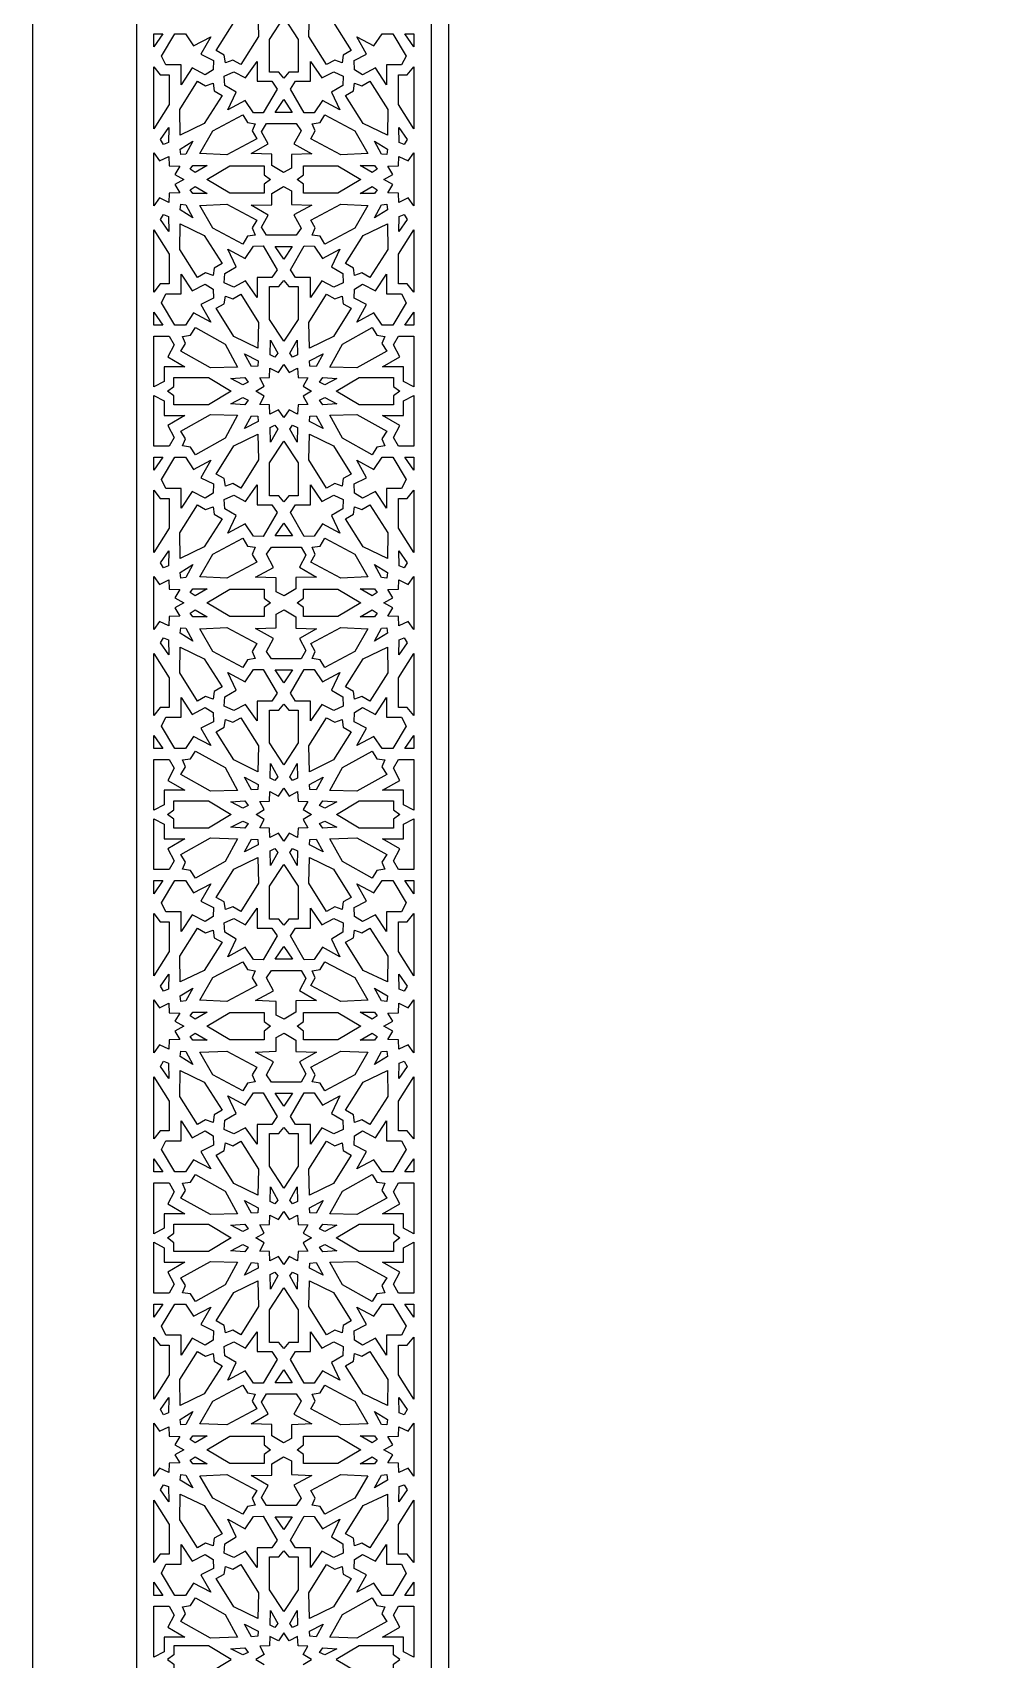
# Model space of a CAD drawing. Extents: x -275 to 275, y -935 to 935.
# Drawn here: x -275 to 0, y 0 to 469.7 of the extents above; entities that cross this region are included whole.
import ezdxf

# ---------------------------------------------------------------- set-up
doc = ezdxf.new("R2010")
doc.units = 0
doc.layers.add('LAYER_1', color=18, linetype='CONTINUOUS')
doc.layers.add('LAYER_2', color=4, linetype='CONTINUOUS')

msp = doc.modelspace()

# ---------------------------------------------------------------- linework, layer by layer
at = {"layer": 'LAYER_1'}
for points in [[(-275, -935), (275, -935), (275, 935), (-275, 935)], [(-209.78, 468.55), (-214.88, 460.42), (-217.19, 461.74), (-219.36, 460.95), (-219.66, 463.14), (-221.98, 464.46), (-216.89, 472.6), (-209.94, 475.99)], [(-188.11, 472.6), (-183.02, 464.46), (-185.34, 463.14), (-185.64, 460.95), (-187.81, 461.74), (-190.12, 460.42), (-195.22, 468.55), (-195.06, 475.99)], [(-198.36, 467.68), (-198.36, 458.2), (-201.06, 458.2), (-202.5, 456.47), (-203.94, 458.2), (-206.64, 458.2), (-206.64, 467.68), (-202.5, 473.98)], [(-239.99, 465.54), (-239.99, 469.3), (-237.4, 469.3)], [(-228.53, 465.81), (-223.54, 468.42), (-226.39, 463.4), (-222.78, 461.58), (-222.91, 458.91), (-225.23, 457.49), (-228.94, 459.44), (-232.15, 454.59), (-232.15, 460.3), (-236.49, 460.3), (-237.82, 462.88), (-233.93, 469.3), (-230.85, 469.3)], [(-167.18, 462.88), (-168.51, 460.3), (-172.85, 460.3), (-172.85, 454.59), (-176.06, 459.44), (-179.77, 457.49), (-182.09, 458.91), (-182.22, 461.58), (-178.61, 463.4), (-181.46, 468.42), (-176.47, 465.81), (-174.15, 469.3), (-171.07, 469.3)], [(-165.01, 465.54), (-167.6, 469.3), (-165.01, 469.3)], [(-210.19, 455.61), (-205.93, 455.61), (-204.42, 453.35), (-208.43, 446.47), (-211.28, 446.52), (-213.66, 450.07), (-218.67, 447.34), (-216.27, 452.44), (-219.54, 454.4), (-219.66, 457.08), (-216.95, 458.35), (-213.52, 456.55), (-210.19, 461.31)], [(-191.48, 456.55), (-188.05, 458.35), (-185.34, 457.08), (-185.46, 454.4), (-188.73, 452.44), (-186.33, 447.34), (-191.34, 450.07), (-193.72, 446.52), (-196.57, 446.47), (-200.58, 453.35), (-199.07, 455.61), (-194.81, 455.61), (-194.81, 461.31)], [(-238.15, 457.42), (-235.6, 457.42), (-235.6, 448.85), (-239.99, 441.84), (-239.99, 459.79)], [(-225.05, 454.26), (-222.88, 455.03), (-222.59, 452.84), (-220.28, 451.5), (-225.44, 443.4), (-232.41, 440.06), (-232.51, 447.49), (-227.36, 455.6)], [(-172.49, 447.49), (-172.59, 440.06), (-179.56, 443.4), (-184.72, 451.5), (-182.41, 452.84), (-182.12, 455.03), (-179.95, 454.26), (-177.64, 455.6)], [(-165.01, 441.84), (-169.4, 448.85), (-169.4, 457.42), (-166.85, 457.42), (-165.01, 459.79)], [(-200.06, 446.59), (-205, 446.59), (-202.5, 450.31)], [(-235.81, 437.92), (-237.2, 437.37), (-238.07, 438.83), (-235.7, 442.29)], [(-212.99, 443.66), (-210.71, 443.31), (-211.59, 441.27), (-210.28, 439.02), (-218.96, 434.4), (-226.74, 434.78), (-222.99, 441.29), (-214.31, 445.91)], [(-197.49, 441.28), (-199.56, 437.5), (-194.36, 434.69), (-200.26, 434.45), (-200.31, 430.5), (-202.59, 429.27), (-205.94, 431.3), (-205.96, 434.57), (-211.94, 434.71), (-207, 437.57), (-208.89, 441.01), (-207.53, 443.37), (-198.93, 443.37)], [(-182.01, 441.29), (-178.26, 434.78), (-186.04, 434.4), (-194.72, 439.02), (-193.41, 441.27), (-194.29, 443.31), (-192.01, 443.66), (-190.69, 445.91)], [(-166.93, 438.83), (-167.8, 437.37), (-169.19, 437.92), (-169.3, 442.29)], [(-230.75, 434.57), (-232.24, 434.42), (-232.42, 436.01), (-228.73, 438.3)], [(-172.58, 436.01), (-172.76, 434.42), (-174.25, 434.57), (-176.27, 438.3)], [(-238.38, 432.61), (-235.69, 433.88), (-235.58, 431.18), (-232.53, 431.08), (-233.96, 428.69), (-231.38, 427.26), (-233.96, 425.83), (-232.53, 423.44), (-235.58, 423.34), (-235.69, 420.63), (-238.38, 421.91), (-240, 419.61), (-240, 427.26), (-240, 427.26), (-240, 427.26), (-240, 434.91)], [(-165, 427.26), (-165, 427.26), (-165, 427.26), (-165, 419.61), (-166.62, 421.91), (-169.31, 420.63), (-169.42, 423.34), (-172.47, 423.44), (-171.04, 425.83), (-173.62, 427.26), (-171.04, 428.69), (-172.47, 431.08), (-169.42, 431.18), (-169.31, 433.88), (-166.62, 432.61), (-165, 434.91)], [(-224.56, 431.29), (-228.03, 429.29), (-229.49, 430.24), (-228.72, 431.3)], [(-208.16, 428.63), (-206.35, 427.26), (-208.16, 425.89), (-208.16, 423.31), (-218.1, 423.31), (-224.71, 427.26), (-224.71, 427.26), (-224.71, 427.26), (-218.1, 431.2), (-208.16, 431.2)], [(-180.29, 427.26), (-180.29, 427.26), (-180.29, 427.26), (-186.9, 423.31), (-196.84, 423.31), (-196.84, 425.89), (-198.65, 427.26), (-196.84, 428.63), (-196.84, 431.2), (-186.9, 431.2)], [(-175.51, 430.24), (-176.97, 429.29), (-180.44, 431.29), (-176.28, 431.3)], [(-224.56, 423.23), (-228.72, 423.22), (-229.49, 424.28), (-228.03, 425.23)], [(-200.31, 424.02), (-200.26, 420.07), (-194.36, 419.83), (-199.56, 417.02), (-197.49, 413.24), (-198.93, 411.15), (-207.53, 411.15), (-208.89, 413.51), (-207, 416.94), (-211.94, 419.81), (-205.96, 419.95), (-205.94, 423.22), (-202.59, 425.25)], [(-175.51, 424.28), (-176.28, 423.22), (-180.44, 423.23), (-176.97, 425.23)], [(-230.75, 419.95), (-228.73, 416.22), (-232.42, 418.5), (-232.24, 420.1)], [(-210.28, 415.5), (-211.59, 413.25), (-210.71, 411.21), (-212.99, 410.86), (-214.31, 408.61), (-222.99, 413.23), (-226.74, 419.74), (-218.96, 420.12)], [(-178.26, 419.74), (-182.01, 413.23), (-190.69, 408.61), (-192.01, 410.86), (-194.29, 411.21), (-193.41, 413.25), (-194.72, 415.5), (-186.04, 420.12)], [(-172.58, 418.5), (-176.27, 416.22), (-174.25, 419.95), (-172.76, 420.1)], [(-235.81, 416.6), (-235.7, 412.23), (-238.07, 415.69), (-237.2, 417.15)], [(-225.44, 411.12), (-220.28, 403.01), (-222.59, 401.68), (-222.88, 399.49), (-225.05, 400.26), (-227.36, 398.92), (-232.51, 407.02), (-232.41, 414.46)], [(-172.49, 407.02), (-177.64, 398.92), (-179.95, 400.26), (-182.12, 399.49), (-182.41, 401.68), (-184.72, 403.01), (-179.56, 411.12), (-172.59, 414.46)], [(-166.93, 415.69), (-169.3, 412.23), (-169.19, 416.6), (-167.8, 417.15)], [(-235.6, 405.66), (-235.6, 397.1), (-238.15, 397.1), (-239.99, 394.73), (-239.99, 412.68)], [(-165.01, 394.73), (-166.85, 397.1), (-169.4, 397.1), (-169.4, 405.66), (-165.01, 412.68)], [(-204.42, 401.17), (-205.93, 398.91), (-210.19, 398.91), (-210.19, 393.21), (-213.52, 397.97), (-216.95, 396.16), (-219.66, 397.44), (-219.54, 400.12), (-216.27, 402.08), (-218.67, 407.18), (-213.66, 404.44), (-211.28, 408), (-208.43, 408.05)], [(-202.5, 404.2), (-205, 407.93), (-200.06, 407.93)], [(-193.72, 408), (-191.34, 404.44), (-186.33, 407.18), (-188.73, 402.08), (-185.46, 400.12), (-185.34, 397.44), (-188.05, 396.16), (-191.48, 397.97), (-194.81, 393.21), (-194.81, 398.91), (-199.07, 398.91), (-200.58, 401.17), (-196.57, 408.05)], [(-228.94, 395.08), (-225.23, 397.03), (-222.91, 395.61), (-222.78, 392.94), (-226.39, 391.11), (-223.54, 386.1), (-228.53, 388.71), (-230.85, 385.22), (-233.93, 385.22), (-237.82, 391.64), (-236.49, 394.22), (-232.15, 394.22), (-232.15, 399.93)], [(-172.85, 394.22), (-168.51, 394.22), (-167.18, 391.64), (-171.07, 385.22), (-174.15, 385.22), (-176.47, 388.71), (-181.46, 386.1), (-178.61, 391.11), (-182.22, 392.94), (-182.09, 395.61), (-179.77, 397.03), (-176.06, 395.08), (-172.85, 399.93)], [(-201.06, 396.32), (-198.36, 396.32), (-198.36, 386.84), (-202.5, 380.54), (-206.64, 386.84), (-206.64, 396.32), (-203.94, 396.32), (-202.5, 398.05)], [(-209.78, 385.96), (-209.94, 378.53), (-216.89, 381.92), (-221.98, 390.06), (-219.66, 391.37), (-219.36, 393.56), (-217.19, 392.78), (-214.88, 394.1)], [(-187.81, 392.78), (-185.64, 393.56), (-185.34, 391.37), (-183.02, 390.06), (-188.11, 381.92), (-195.06, 378.53), (-195.22, 385.96), (-190.12, 394.1)], [(-237.4, 385.22), (-239.99, 385.22), (-239.99, 388.98)], [(-165.01, 385.22), (-167.6, 385.22), (-165.01, 388.98)], [(-234.16, 379.5), (-236, 376.01), (-231.01, 373.15), (-237.06, 373.15), (-237.06, 368.94), (-239.99, 367.39), (-239.99, 382.05), (-235.62, 382.05)], [(-219.44, 379.69), (-215.83, 373.1), (-223.62, 372.88), (-232.2, 377.67), (-230.84, 379.89), (-231.68, 381.95), (-229.38, 382.26), (-228.02, 384.48)], [(-204.25, 377.07), (-205.06, 375.98), (-206.45, 376.64), (-206.37, 380.88)], [(-198.55, 376.64), (-199.94, 375.98), (-200.75, 377.07), (-198.63, 380.88)], [(-175.62, 382.26), (-173.32, 381.95), (-174.16, 379.89), (-172.8, 377.67), (-181.38, 372.88), (-189.17, 373.1), (-185.56, 379.69), (-176.98, 384.48)], [(-165.01, 367.39), (-167.94, 368.94), (-167.94, 373.15), (-173.99, 373.15), (-169, 376.01), (-170.84, 379.5), (-169.38, 382.05), (-165.01, 382.05)], [(-209.9, 374.87), (-210.02, 373.39), (-211.81, 373.27), (-213.85, 376.92)], [(-193.19, 373.27), (-194.98, 373.39), (-195.1, 374.87), (-191.15, 376.92)], [(-200.99, 371.49), (-198.49, 372.77), (-198.39, 370.06), (-195.55, 369.97), (-196.88, 367.57), (-194.47, 366.14), (-194.47, 366.14), (-196.88, 364.7), (-195.55, 362.31), (-198.39, 362.22), (-198.49, 359.51), (-200.99, 360.78), (-202.5, 358.49), (-204.01, 360.78), (-206.51, 359.51), (-206.61, 362.22), (-209.45, 362.31), (-208.12, 364.7), (-210.53, 366.14), (-210.53, 366.14), (-208.12, 367.57), (-209.45, 369.97), (-206.61, 370.06), (-206.51, 372.77), (-204.01, 371.49), (-202.5, 373.79)], [(-217.66, 366.14), (-224.27, 362.19), (-234.21, 362.19), (-234.21, 364.77), (-236.02, 366.14), (-236.02, 366.14), (-234.21, 367.51), (-234.21, 370.08), (-224.27, 370.08)], [(-212.8, 368.74), (-214.33, 368), (-217.82, 369.82), (-213.78, 370.09)], [(-187.18, 369.82), (-190.67, 368), (-192.2, 368.74), (-191.22, 370.09)], [(-170.79, 367.51), (-168.98, 366.14), (-168.98, 366.14), (-170.79, 364.77), (-170.79, 362.19), (-180.73, 362.19), (-187.34, 366.14), (-180.73, 370.08), (-170.79, 370.08)], [(-237.06, 363.34), (-237.06, 359.13), (-231.01, 359.13), (-236, 356.27), (-234.16, 352.78), (-235.62, 350.23), (-239.99, 350.23), (-239.99, 364.89)], [(-212.8, 363.54), (-213.78, 362.19), (-217.82, 362.46), (-214.33, 364.27)], [(-187.18, 362.46), (-191.22, 362.19), (-192.2, 363.54), (-190.67, 364.27)], [(-165.01, 350.23), (-169.38, 350.23), (-170.84, 352.78), (-169, 356.27), (-173.99, 359.13), (-167.94, 359.13), (-167.94, 363.34), (-165.01, 364.89)], [(-215.83, 359.18), (-219.44, 352.59), (-228.02, 347.8), (-229.38, 350.02), (-231.68, 350.33), (-230.84, 352.39), (-232.2, 354.61), (-223.62, 359.4)], [(-210.02, 358.89), (-209.9, 357.41), (-213.85, 355.36), (-211.81, 359.01)], [(-191.15, 355.36), (-195.1, 357.41), (-194.98, 358.89), (-193.19, 359.01)], [(-172.8, 354.61), (-174.16, 352.39), (-173.32, 350.33), (-175.62, 350.02), (-176.98, 347.8), (-185.56, 352.59), (-189.17, 359.18), (-181.38, 359.4)], [(-209.78, 346.31), (-214.88, 338.18), (-217.19, 339.5), (-219.36, 338.71), (-219.66, 340.9), (-221.98, 342.22), (-216.89, 350.36), (-209.94, 353.75)], [(-204.25, 355.21), (-206.37, 351.4), (-206.45, 355.64), (-205.06, 356.3)], [(-198.55, 355.64), (-198.63, 351.4), (-200.75, 355.21), (-199.94, 356.3)], [(-188.11, 350.36), (-183.02, 342.22), (-185.34, 340.9), (-185.64, 338.71), (-187.81, 339.5), (-190.12, 338.18), (-195.22, 346.31), (-195.06, 353.75)], [(-198.36, 345.43), (-198.36, 335.96), (-201.06, 335.96), (-202.5, 334.23), (-203.94, 335.96), (-206.64, 335.96), (-206.64, 345.43), (-202.5, 351.74)], [(-239.99, 343.3), (-239.99, 347.06), (-237.4, 347.06)], [(-228.53, 343.57), (-223.54, 346.18), (-226.39, 341.16), (-222.78, 339.34), (-222.91, 336.67), (-225.23, 335.25), (-228.94, 337.19), (-232.15, 332.35), (-232.15, 338.05), (-236.49, 338.05), (-237.82, 340.63), (-233.93, 347.06), (-230.85, 347.06)], [(-167.18, 340.63), (-168.51, 338.05), (-172.85, 338.05), (-172.85, 332.35), (-176.06, 337.19), (-179.77, 335.25), (-182.09, 336.67), (-182.22, 339.34), (-178.61, 341.16), (-181.46, 346.18), (-176.47, 343.57), (-174.15, 347.06), (-171.07, 347.06)], [(-165.01, 343.3), (-167.6, 347.06), (-165.01, 347.06)], [(-210.19, 333.37), (-205.93, 333.37), (-204.42, 331.11), (-208.43, 324.23), (-211.28, 324.28), (-213.66, 327.83), (-218.67, 325.1), (-216.27, 330.2), (-219.54, 332.16), (-219.66, 334.84), (-216.95, 336.11), (-213.52, 334.31), (-210.19, 339.07)], [(-191.48, 334.31), (-188.05, 336.11), (-185.34, 334.84), (-185.46, 332.16), (-188.73, 330.2), (-186.33, 325.1), (-191.34, 327.83), (-193.72, 324.28), (-196.57, 324.23), (-200.58, 331.11), (-199.07, 333.37), (-194.81, 333.37), (-194.81, 339.07)], [(-238.15, 335.17), (-235.6, 335.17), (-235.6, 326.61), (-239.99, 319.59), (-239.99, 337.55)], [(-165.01, 319.59), (-169.4, 326.61), (-169.4, 335.17), (-166.85, 335.17), (-165.01, 337.55)], [(-225.05, 332.02), (-222.88, 332.79), (-222.59, 330.6), (-220.28, 329.26), (-225.44, 321.16), (-232.41, 317.82), (-232.51, 325.25), (-227.36, 333.35)], [(-172.49, 325.25), (-172.59, 317.82), (-179.56, 321.16), (-184.72, 329.26), (-182.41, 330.6), (-182.12, 332.79), (-179.95, 332.02), (-177.64, 333.35)], [(-200, 324.35), (-204.94, 324.35), (-202.5, 328.07)], [(-235.81, 315.68), (-237.2, 315.12), (-238.07, 316.59), (-235.7, 320.05)], [(-212.99, 321.42), (-210.71, 321.07), (-211.59, 319.03), (-210.28, 316.78), (-218.96, 312.16), (-226.74, 312.54), (-222.99, 319.05), (-214.31, 323.67)], [(-196.11, 318.77), (-198, 315.33), (-193.06, 312.47), (-199.04, 312.33), (-199.06, 309.06), (-202.41, 307.03), (-204.69, 308.25), (-204.74, 312.21), (-210.64, 312.45), (-205.44, 315.26), (-207.51, 319.04), (-206.07, 321.13), (-197.47, 321.13)], [(-182.01, 319.05), (-178.26, 312.54), (-186.04, 312.16), (-194.72, 316.78), (-193.41, 319.03), (-194.29, 321.07), (-192.01, 321.42), (-190.69, 323.67)], [(-166.93, 316.59), (-167.8, 315.12), (-169.19, 315.68), (-169.3, 320.05)], [(-230.75, 312.32), (-232.24, 312.18), (-232.42, 313.77), (-228.73, 316.06)], [(-172.58, 313.77), (-172.76, 312.18), (-174.25, 312.32), (-176.27, 316.06)], [(-238.38, 310.37), (-235.69, 311.64), (-235.58, 308.94), (-232.53, 308.84), (-233.96, 306.45), (-231.38, 305.02), (-233.96, 303.59), (-232.53, 301.19), (-235.58, 301.1), (-235.69, 298.39), (-238.38, 299.67), (-240, 297.37), (-240, 305.02), (-240, 305.02), (-240, 305.02), (-240, 305.02), (-240, 312.67)], [(-165, 305.02), (-165, 305.02), (-165, 305.02), (-165, 297.37), (-166.62, 299.67), (-169.31, 298.39), (-169.42, 301.1), (-172.47, 301.19), (-171.04, 303.59), (-173.62, 305.02), (-171.04, 306.45), (-172.47, 308.84), (-169.42, 308.94), (-169.31, 311.64), (-166.62, 310.37), (-165, 312.67)], [(-224.56, 309.05), (-228.03, 307.05), (-229.49, 308), (-228.72, 309.06)], [(-208.16, 306.39), (-206.35, 305.02), (-208.16, 303.65), (-208.16, 301.07), (-218.1, 301.07), (-224.71, 305.02), (-224.71, 305.02), (-224.71, 305.02), (-218.1, 308.96), (-208.16, 308.96)], [(-180.29, 305.02), (-180.29, 305.02), (-180.29, 305.02), (-186.9, 301.07), (-196.84, 301.07), (-196.84, 303.65), (-198.65, 305.02), (-196.84, 306.39), (-196.84, 308.96), (-186.9, 308.96)], [(-175.51, 308), (-176.97, 307.05), (-180.44, 309.05), (-176.28, 309.06)], [(-224.56, 300.99), (-228.72, 300.98), (-229.49, 302.04), (-228.03, 302.99)], [(-199.06, 300.98), (-199.04, 297.71), (-193.06, 297.57), (-198, 294.7), (-196.11, 291.26), (-197.47, 288.91), (-206.07, 288.91), (-207.51, 291), (-205.44, 294.78), (-210.64, 297.59), (-204.74, 297.83), (-204.69, 301.78), (-202.41, 303.01)], [(-175.51, 302.04), (-176.28, 300.98), (-180.44, 300.99), (-176.97, 302.99)], [(-230.75, 297.71), (-228.73, 293.98), (-232.42, 296.26), (-232.24, 297.86)], [(-210.28, 293.26), (-211.59, 291.01), (-210.71, 288.97), (-212.99, 288.62), (-214.31, 286.37), (-222.99, 290.99), (-226.74, 297.5), (-218.96, 297.87)], [(-178.26, 297.5), (-182.01, 290.99), (-190.69, 286.37), (-192.01, 288.62), (-194.29, 288.97), (-193.41, 291.01), (-194.72, 293.26), (-186.04, 297.87)], [(-172.58, 296.26), (-176.27, 293.98), (-174.25, 297.71), (-172.76, 297.86)], [(-235.81, 294.35), (-235.7, 289.99), (-238.07, 293.45), (-237.2, 294.91)], [(-225.44, 288.88), (-220.28, 280.77), (-222.59, 279.44), (-222.88, 277.25), (-225.05, 278.02), (-227.36, 276.68), (-232.51, 284.78), (-232.41, 292.22)], [(-172.49, 284.78), (-177.64, 276.68), (-179.95, 278.02), (-182.12, 277.25), (-182.41, 279.44), (-184.72, 280.77), (-179.56, 288.88), (-172.59, 292.22)], [(-166.93, 293.45), (-169.3, 289.99), (-169.19, 294.35), (-167.8, 294.91)], [(-235.6, 283.42), (-235.6, 274.86), (-238.15, 274.86), (-239.99, 272.49), (-239.99, 290.44)], [(-165.01, 272.49), (-166.85, 274.86), (-169.4, 274.86), (-169.4, 283.42), (-165.01, 290.44)], [(-204.42, 278.93), (-205.93, 276.67), (-210.19, 276.67), (-210.19, 270.97), (-213.52, 275.73), (-216.95, 273.92), (-219.66, 275.2), (-219.54, 277.88), (-216.27, 279.84), (-218.67, 284.94), (-213.66, 282.2), (-211.28, 285.76), (-208.43, 285.8)], [(-202.5, 281.96), (-204.94, 285.69), (-200, 285.69)], [(-193.72, 285.76), (-191.34, 282.2), (-186.33, 284.94), (-188.73, 279.84), (-185.46, 277.88), (-185.34, 275.2), (-188.05, 273.92), (-191.48, 275.73), (-194.81, 270.97), (-194.81, 276.67), (-199.07, 276.67), (-200.58, 278.93), (-196.57, 285.8)], [(-228.94, 272.84), (-225.23, 274.79), (-222.91, 273.37), (-222.78, 270.7), (-226.39, 268.87), (-223.54, 263.86), (-228.53, 266.47), (-230.85, 262.98), (-233.93, 262.98), (-237.82, 269.4), (-236.49, 271.98), (-232.15, 271.98), (-232.15, 277.69)], [(-172.85, 271.98), (-168.51, 271.98), (-167.18, 269.4), (-171.07, 262.98), (-174.15, 262.98), (-176.47, 266.47), (-181.46, 263.86), (-178.61, 268.87), (-182.22, 270.7), (-182.09, 273.37), (-179.77, 274.79), (-176.06, 272.84), (-172.85, 277.69)], [(-201.06, 274.08), (-198.36, 274.08), (-198.36, 264.6), (-202.5, 258.3), (-206.64, 264.6), (-206.64, 274.08), (-203.94, 274.08), (-202.5, 275.81)], [(-209.78, 263.72), (-209.94, 256.29), (-216.89, 259.68), (-221.98, 267.81), (-219.66, 269.13), (-219.36, 271.32), (-217.19, 270.54), (-214.88, 271.86)], [(-187.81, 270.54), (-185.64, 271.32), (-185.34, 269.13), (-183.02, 267.81), (-188.11, 259.68), (-195.06, 256.29), (-195.22, 263.72), (-190.12, 271.86)], [(-237.4, 262.98), (-239.99, 262.98), (-239.99, 266.74)], [(-165.01, 262.98), (-167.6, 262.98), (-165.01, 266.74)], [(-234.16, 257.26), (-236, 253.77), (-231.01, 250.91), (-237.06, 250.91), (-237.06, 246.7), (-239.99, 245.15), (-239.99, 259.81), (-235.62, 259.81)], [(-219.44, 257.45), (-215.83, 250.86), (-223.62, 250.64), (-232.2, 255.43), (-230.84, 257.65), (-231.68, 259.71), (-229.38, 260.02), (-228.02, 262.24)], [(-204.25, 254.83), (-205.06, 253.74), (-206.45, 254.4), (-206.37, 258.64)], [(-198.55, 254.4), (-199.94, 253.74), (-200.75, 254.83), (-198.63, 258.64)], [(-175.62, 260.02), (-173.32, 259.71), (-174.16, 257.65), (-172.8, 255.43), (-181.38, 250.64), (-189.17, 250.86), (-185.56, 257.45), (-176.98, 262.24)], [(-165.01, 245.15), (-167.94, 246.7), (-167.94, 250.91), (-173.99, 250.91), (-169, 253.77), (-170.84, 257.26), (-169.38, 259.81), (-165.01, 259.81)], [(-209.9, 252.63), (-210.02, 251.15), (-211.81, 251.03), (-213.85, 254.67)], [(-193.19, 251.03), (-194.98, 251.15), (-195.1, 252.63), (-191.15, 254.67)], [(-200.99, 249.25), (-198.49, 250.53), (-198.39, 247.82), (-195.55, 247.72), (-196.88, 245.33), (-194.49, 243.91), (-196.88, 242.48), (-195.55, 240.09), (-198.39, 239.99), (-198.49, 237.29), (-200.99, 238.56), (-202.5, 236.26), (-204.01, 238.56), (-206.51, 237.29), (-206.61, 239.99), (-209.45, 240.09), (-208.12, 242.48), (-210.51, 243.91), (-208.12, 245.33), (-209.45, 247.72), (-206.61, 247.82), (-206.51, 250.53), (-204.01, 249.25), (-202.5, 251.55)], [(-217.67, 243.91), (-224.27, 239.97), (-234.21, 239.97), (-234.21, 242.54), (-236.01, 243.91), (-234.21, 245.27), (-234.21, 247.84), (-224.27, 247.84)], [(-212.8, 246.5), (-214.33, 245.76), (-217.82, 247.58), (-213.78, 247.85)], [(-187.18, 247.58), (-190.67, 245.76), (-192.2, 246.5), (-191.22, 247.85)], [(-170.79, 245.27), (-168.99, 243.91), (-170.79, 242.54), (-170.79, 239.97), (-180.73, 239.97), (-187.33, 243.91), (-180.73, 247.84), (-170.79, 247.84)], [(-237.06, 241.11), (-237.06, 236.9), (-231.01, 236.9), (-236, 234.04), (-234.16, 230.56), (-235.62, 228.01), (-239.99, 228.01), (-239.99, 242.66)], [(-212.8, 241.32), (-213.78, 239.96), (-217.82, 240.23), (-214.33, 242.05)], [(-187.18, 240.23), (-191.22, 239.96), (-192.2, 241.32), (-190.67, 242.05)], [(-165.01, 228.01), (-169.38, 228.01), (-170.84, 230.56), (-169, 234.04), (-173.99, 236.9), (-167.94, 236.9), (-167.94, 241.11), (-165.01, 242.66)], [(-215.83, 236.95), (-219.44, 230.36), (-228.02, 225.57), (-229.38, 227.79), (-231.68, 228.1), (-230.84, 230.16), (-232.2, 232.38), (-223.62, 237.17)], [(-210.02, 236.67), (-209.9, 235.18), (-213.85, 233.14), (-211.81, 236.79)], [(-191.15, 233.14), (-195.1, 235.18), (-194.98, 236.67), (-193.19, 236.79)], [(-172.8, 232.38), (-174.16, 230.16), (-173.32, 228.1), (-175.62, 227.79), (-176.98, 225.57), (-185.56, 230.36), (-189.17, 236.95), (-181.38, 237.17)], [(-209.78, 224.09), (-214.88, 215.95), (-217.19, 217.27), (-219.36, 216.49), (-219.66, 218.68), (-221.98, 220), (-216.89, 228.13), (-209.94, 231.52)], [(-204.25, 232.98), (-206.37, 229.18), (-206.45, 233.41), (-205.06, 234.07)], [(-198.55, 233.41), (-198.63, 229.18), (-200.75, 232.98), (-199.94, 234.07)], [(-188.11, 228.13), (-183.02, 220), (-185.34, 218.68), (-185.64, 216.49), (-187.81, 217.27), (-190.12, 215.95), (-195.22, 224.09), (-195.06, 231.52)], [(-198.36, 223.21), (-198.36, 213.73), (-201.06, 213.73), (-202.5, 212), (-203.94, 213.73), (-206.64, 213.73), (-206.64, 223.21), (-202.5, 229.51)], [(-239.99, 221.07), (-239.99, 224.83), (-237.4, 224.83)], [(-228.53, 221.34), (-223.54, 223.95), (-226.39, 218.94), (-222.78, 217.11), (-222.91, 214.44), (-225.23, 213.02), (-228.94, 214.97), (-232.15, 210.12), (-232.15, 215.83), (-236.49, 215.83), (-237.82, 218.41), (-233.93, 224.83), (-230.85, 224.83)], [(-167.18, 218.41), (-168.51, 215.83), (-172.85, 215.83), (-172.85, 210.12), (-176.06, 214.97), (-179.77, 213.02), (-182.09, 214.44), (-182.22, 217.11), (-178.61, 218.94), (-181.46, 223.95), (-176.47, 221.34), (-174.15, 224.83), (-171.07, 224.83)], [(-165.01, 221.07), (-167.6, 224.83), (-165.01, 224.83)], [(-210.19, 211.15), (-205.93, 211.15), (-204.42, 208.89), (-208.43, 202.01), (-211.28, 202.05), (-213.66, 205.61), (-218.67, 202.87), (-216.27, 207.97), (-219.54, 209.93), (-219.66, 212.61), (-216.95, 213.89), (-213.52, 212.08), (-210.19, 216.85)], [(-191.48, 212.08), (-188.05, 213.89), (-185.34, 212.61), (-185.46, 209.93), (-188.73, 207.97), (-186.33, 202.87), (-191.34, 205.61), (-193.72, 202.05), (-196.57, 202.01), (-200.58, 208.89), (-199.07, 211.15), (-194.81, 211.15), (-194.81, 216.85)], [(-238.15, 212.95), (-235.6, 212.95), (-235.6, 204.39), (-239.99, 197.37), (-239.99, 215.32)], [(-165.01, 197.37), (-169.4, 204.39), (-169.4, 212.95), (-166.85, 212.95), (-165.01, 215.32)], [(-225.05, 209.79), (-222.88, 210.56), (-222.59, 208.37), (-220.28, 207.04), (-225.44, 198.94), (-232.41, 195.59), (-232.51, 203.03), (-227.36, 211.13)], [(-172.49, 203.03), (-172.59, 195.59), (-179.56, 198.94), (-184.72, 207.04), (-182.41, 208.37), (-182.12, 210.56), (-179.95, 209.79), (-177.64, 211.13)], [(-200, 202.13), (-204.94, 202.13), (-202.5, 205.85)], [(-235.81, 193.46), (-237.2, 192.9), (-238.07, 194.37), (-235.7, 197.83)], [(-212.99, 199.2), (-210.71, 198.84), (-211.59, 196.8), (-210.28, 194.55), (-218.96, 189.94), (-226.74, 190.31), (-222.99, 196.83), (-214.31, 201.44)], [(-196.11, 196.55), (-198, 193.11), (-193.06, 190.25), (-199.04, 190.1), (-199.06, 186.83), (-202.41, 184.8), (-204.69, 186.03), (-204.74, 189.98), (-210.64, 190.22), (-205.44, 193.04), (-207.51, 196.81), (-206.07, 198.9), (-197.47, 198.9)], [(-182.01, 196.83), (-178.26, 190.31), (-186.04, 189.94), (-194.72, 194.55), (-193.41, 196.8), (-194.29, 198.84), (-192.01, 199.2), (-190.69, 201.44)], [(-166.93, 194.37), (-167.8, 192.9), (-169.19, 193.46), (-169.3, 197.83)], [(-230.75, 190.1), (-232.24, 189.96), (-232.42, 191.55), (-228.73, 193.83)], [(-172.58, 191.55), (-172.76, 189.96), (-174.25, 190.1), (-176.27, 193.83)], [(-238.38, 188.15), (-235.69, 189.42), (-235.58, 186.71), (-232.53, 186.62), (-233.96, 184.23), (-231.38, 182.79), (-233.96, 181.36), (-232.53, 178.97), (-235.58, 178.88), (-235.69, 176.17), (-238.38, 177.44), (-240, 175.14), (-240, 182.79), (-240, 182.79), (-240, 182.79), (-240, 182.79), (-240, 190.44)], [(-165, 182.79), (-165, 182.79), (-165, 182.79), (-165, 175.14), (-166.62, 177.44), (-169.31, 176.17), (-169.42, 178.88), (-172.47, 178.97), (-171.04, 181.36), (-173.62, 182.79), (-171.04, 184.23), (-172.47, 186.62), (-169.42, 186.71), (-169.31, 189.42), (-166.62, 188.15), (-165, 190.44)], [(-224.56, 186.82), (-228.03, 184.83), (-229.49, 185.77), (-228.72, 186.83)], [(-208.16, 184.17), (-206.35, 182.79), (-208.16, 181.42), (-208.16, 178.85), (-218.1, 178.85), (-224.71, 182.79), (-224.71, 182.79), (-224.71, 182.79), (-218.1, 186.74), (-208.16, 186.74)], [(-180.29, 182.79), (-180.29, 182.79), (-180.29, 182.79), (-186.9, 178.85), (-196.84, 178.85), (-196.84, 181.42), (-198.65, 182.79), (-196.84, 184.17), (-196.84, 186.74), (-186.9, 186.74)], [(-175.51, 185.77), (-176.97, 184.83), (-180.44, 186.82), (-176.28, 186.83)], [(-224.56, 178.76), (-228.72, 178.75), (-229.49, 179.82), (-228.03, 180.76)], [(-199.06, 178.76), (-199.04, 175.49), (-193.06, 175.34), (-198, 172.48), (-196.11, 169.04), (-197.47, 166.68), (-206.07, 166.68), (-207.51, 168.78), (-205.44, 172.55), (-210.64, 175.36), (-204.74, 175.61), (-204.69, 179.56), (-202.41, 180.78)], [(-175.51, 179.82), (-176.28, 178.75), (-180.44, 178.76), (-176.97, 180.76)], [(-230.75, 175.49), (-228.73, 171.75), (-232.42, 174.04), (-232.24, 175.63)], [(-210.28, 171.03), (-211.59, 168.79), (-210.71, 166.74), (-212.99, 166.39), (-214.31, 164.14), (-222.99, 168.76), (-226.74, 175.28), (-218.96, 175.65)], [(-178.26, 175.28), (-182.01, 168.76), (-190.69, 164.14), (-192.01, 166.39), (-194.29, 166.74), (-193.41, 168.79), (-194.72, 171.03), (-186.04, 175.65)], [(-172.58, 174.04), (-176.27, 171.75), (-174.25, 175.49), (-172.76, 175.63)], [(-235.81, 172.13), (-235.7, 167.76), (-238.07, 171.22), (-237.2, 172.69)], [(-225.44, 166.65), (-220.28, 158.55), (-222.59, 157.21), (-222.88, 155.02), (-225.05, 155.79), (-227.36, 154.46), (-232.51, 162.56), (-232.41, 169.99)], [(-172.49, 162.56), (-177.64, 154.46), (-179.95, 155.79), (-182.12, 155.02), (-182.41, 157.21), (-184.72, 158.55), (-179.56, 166.65), (-172.59, 169.99)], [(-166.93, 171.22), (-169.3, 167.76), (-169.19, 172.13), (-167.8, 172.69)], [(-235.6, 161.2), (-235.6, 152.64), (-238.15, 152.64), (-239.99, 150.27), (-239.99, 168.22)], [(-165.01, 150.27), (-166.85, 152.64), (-169.4, 152.64), (-169.4, 161.2), (-165.01, 168.22)], [(-204.42, 156.7), (-205.93, 154.44), (-210.19, 154.44), (-210.19, 148.74), (-213.52, 153.5), (-216.95, 151.7), (-219.66, 152.98), (-219.54, 155.65), (-216.27, 157.62), (-218.67, 162.71), (-213.66, 159.98), (-211.28, 163.53), (-208.43, 163.58)], [(-202.5, 159.74), (-204.94, 163.46), (-200, 163.46)], [(-193.72, 163.53), (-191.34, 159.98), (-186.33, 162.71), (-188.73, 157.62), (-185.46, 155.65), (-185.34, 152.98), (-188.05, 151.7), (-191.48, 153.5), (-194.81, 148.74), (-194.81, 154.44), (-199.07, 154.44), (-200.58, 156.7), (-196.57, 163.58)], [(-228.94, 150.62), (-225.23, 152.56), (-222.91, 151.15), (-222.78, 148.48), (-226.39, 146.65), (-223.54, 141.63), (-228.53, 144.24), (-230.85, 140.76), (-233.93, 140.76), (-237.82, 147.18), (-236.49, 149.76), (-232.15, 149.76), (-232.15, 155.46)], [(-172.85, 149.76), (-168.51, 149.76), (-167.18, 147.18), (-171.07, 140.76), (-174.15, 140.76), (-176.47, 144.24), (-181.46, 141.63), (-178.61, 146.65), (-182.22, 148.48), (-182.09, 151.15), (-179.77, 152.56), (-176.06, 150.62), (-172.85, 155.46)], [(-201.06, 151.85), (-198.36, 151.85), (-198.36, 142.38), (-202.5, 136.08), (-206.64, 142.38), (-206.64, 151.85), (-203.94, 151.85), (-202.5, 153.58)], [(-209.78, 141.5), (-209.94, 134.07), (-216.89, 137.45), (-221.98, 145.59), (-219.66, 146.91), (-219.36, 149.1), (-217.19, 148.31), (-214.88, 149.63)], [(-187.81, 148.31), (-185.64, 149.1), (-185.34, 146.91), (-183.02, 145.59), (-188.11, 137.45), (-195.06, 134.07), (-195.22, 141.5), (-190.12, 149.63)], [(-237.4, 140.75), (-239.99, 140.75), (-239.99, 144.51)], [(-165.01, 140.75), (-167.6, 140.75), (-165.01, 144.51)], [(-234.16, 135.03), (-236, 131.54), (-231.01, 128.68), (-237.06, 128.68), (-237.06, 124.47), (-239.99, 122.92), (-239.99, 137.58), (-235.62, 137.58)], [(-219.44, 135.22), (-215.83, 128.63), (-223.62, 128.42), (-232.2, 133.21), (-230.84, 135.43), (-231.68, 137.48), (-229.38, 137.79), (-228.02, 140.01)], [(-204.25, 132.61), (-205.06, 131.52), (-206.45, 132.17), (-206.37, 136.41)], [(-198.55, 132.17), (-199.94, 131.52), (-200.75, 132.61), (-198.63, 136.41)], [(-175.62, 137.79), (-173.32, 137.48), (-174.16, 135.43), (-172.8, 133.21), (-181.38, 128.42), (-189.17, 128.63), (-185.56, 135.22), (-176.98, 140.01)], [(-165.01, 122.92), (-167.94, 124.47), (-167.94, 128.68), (-173.99, 128.68), (-169, 131.54), (-170.84, 135.03), (-169.38, 137.58), (-165.01, 137.58)], [(-209.9, 130.4), (-210.02, 128.92), (-211.81, 128.8), (-213.85, 132.45)], [(-193.19, 128.8), (-194.98, 128.92), (-195.1, 130.4), (-191.15, 132.45)], [(-200.99, 127.03), (-198.49, 128.3), (-198.39, 125.59), (-195.55, 125.5), (-196.88, 123.11), (-194.47, 121.67), (-194.47, 121.67), (-196.88, 120.24), (-195.55, 117.85), (-198.39, 117.75), (-198.49, 115.05), (-200.99, 116.32), (-202.5, 114.02), (-204.01, 116.32), (-206.51, 115.05), (-206.61, 117.75), (-209.45, 117.85), (-208.12, 120.24), (-210.53, 121.67), (-210.53, 121.67), (-208.12, 123.11), (-209.45, 125.5), (-206.61, 125.59), (-206.51, 128.3), (-204.01, 127.03), (-202.5, 129.33)], [(-217.66, 121.67), (-224.27, 117.73), (-234.21, 117.73), (-234.21, 120.3), (-236.02, 121.67), (-236.02, 121.67), (-234.21, 123.04), (-234.21, 125.62), (-224.27, 125.62)], [(-212.8, 124.27), (-214.33, 123.54), (-217.82, 125.36), (-213.78, 125.62)], [(-187.18, 125.36), (-190.67, 123.54), (-192.2, 124.27), (-191.22, 125.62)], [(-170.79, 123.04), (-168.98, 121.67), (-168.98, 121.67), (-170.79, 120.3), (-170.79, 117.73), (-180.73, 117.73), (-187.34, 121.67), (-180.73, 125.62), (-170.79, 125.62)], [(-237.06, 118.87), (-237.06, 114.66), (-231.01, 114.66), (-236, 111.8), (-234.16, 108.31), (-235.62, 105.76), (-239.99, 105.76), (-239.99, 120.42)], [(-212.8, 119.07), (-213.78, 117.72), (-217.82, 117.99), (-214.33, 119.81)], [(-187.18, 117.99), (-191.22, 117.72), (-192.2, 119.07), (-190.67, 119.81)], [(-165.01, 105.76), (-169.38, 105.76), (-170.84, 108.31), (-169, 111.8), (-173.99, 114.66), (-167.94, 114.66), (-167.94, 118.87), (-165.01, 120.42)], [(-215.83, 114.71), (-219.44, 108.12), (-228.02, 103.33), (-229.38, 105.55), (-231.68, 105.86), (-230.84, 107.92), (-232.2, 110.14), (-223.62, 114.93)], [(-210.02, 114.43), (-209.9, 112.94), (-213.85, 110.9), (-211.81, 114.55)], [(-191.15, 110.9), (-195.1, 112.94), (-194.98, 114.43), (-193.19, 114.55)], [(-172.8, 110.14), (-174.16, 107.92), (-173.32, 105.86), (-175.62, 105.55), (-176.98, 103.33), (-185.56, 108.12), (-189.17, 114.71), (-181.38, 114.93)], [(-209.78, 101.85), (-214.88, 93.71), (-217.19, 95.03), (-219.36, 94.25), (-219.66, 96.44), (-221.98, 97.76), (-216.89, 105.89), (-209.94, 109.28)], [(-204.25, 110.74), (-206.37, 106.94), (-206.45, 111.17), (-205.06, 111.83)], [(-198.55, 111.17), (-198.63, 106.94), (-200.75, 110.74), (-199.94, 111.83)], [(-188.11, 105.89), (-183.02, 97.76), (-185.34, 96.44), (-185.64, 94.25), (-187.81, 95.03), (-190.12, 93.71), (-195.22, 101.85), (-195.06, 109.28)], [(-198.36, 100.97), (-198.36, 91.49), (-201.06, 91.49), (-202.5, 89.76), (-203.94, 91.49), (-206.64, 91.49), (-206.64, 100.97), (-202.5, 107.27)], [(-239.99, 98.83), (-239.99, 102.59), (-237.4, 102.59)], [(-228.53, 99.1), (-223.54, 101.71), (-226.39, 96.7), (-222.78, 94.87), (-222.91, 92.2), (-225.23, 90.78), (-228.94, 92.73), (-232.15, 87.88), (-232.15, 93.59), (-236.49, 93.59), (-237.82, 96.17), (-233.93, 102.59), (-230.85, 102.59)], [(-167.18, 96.17), (-168.51, 93.59), (-172.85, 93.59), (-172.85, 87.88), (-176.06, 92.73), (-179.77, 90.78), (-182.09, 92.2), (-182.22, 94.87), (-178.61, 96.7), (-181.46, 101.71), (-176.47, 99.1), (-174.15, 102.59), (-171.07, 102.59)], [(-165.01, 98.83), (-167.6, 102.59), (-165.01, 102.59)], [(-210.19, 88.91), (-205.93, 88.91), (-204.42, 86.64), (-208.43, 79.77), (-211.28, 79.81), (-213.66, 83.37), (-218.67, 80.63), (-216.27, 85.73), (-219.54, 87.69), (-219.66, 90.37), (-216.95, 91.65), (-213.52, 89.84), (-210.19, 94.61)], [(-191.48, 89.84), (-188.05, 91.65), (-185.34, 90.37), (-185.46, 87.69), (-188.73, 85.73), (-186.33, 80.63), (-191.34, 83.37), (-193.72, 79.81), (-196.57, 79.77), (-200.58, 86.64), (-199.07, 88.91), (-194.81, 88.91), (-194.81, 94.61)], [(-238.15, 90.71), (-235.6, 90.71), (-235.6, 82.15), (-239.99, 75.13), (-239.99, 93.08)], [(-165.01, 75.13), (-169.4, 82.15), (-169.4, 90.71), (-166.85, 90.71), (-165.01, 93.08)], [(-225.05, 87.55), (-222.88, 88.32), (-222.59, 86.13), (-220.28, 84.8), (-225.44, 76.7), (-232.41, 73.35), (-232.51, 80.79), (-227.36, 88.89)], [(-172.49, 80.79), (-172.59, 73.35), (-179.56, 76.7), (-184.72, 84.8), (-182.41, 86.13), (-182.12, 88.32), (-179.95, 87.55), (-177.64, 88.89)], [(-200.06, 79.88), (-205, 79.88), (-202.5, 83.61)], [(-235.81, 71.22), (-237.2, 70.66), (-238.07, 72.12), (-235.7, 75.58)], [(-212.99, 76.95), (-210.71, 76.6), (-211.59, 74.56), (-210.28, 72.31), (-218.96, 67.7), (-226.74, 68.07), (-222.99, 74.58), (-214.31, 79.2)], [(-197.49, 74.57), (-199.56, 70.79), (-194.36, 67.98), (-200.26, 67.74), (-200.31, 63.79), (-202.59, 62.56), (-205.94, 64.59), (-205.96, 67.86), (-211.94, 68.01), (-207, 70.87), (-208.89, 74.31), (-207.53, 76.66), (-198.93, 76.66)], [(-182.01, 74.58), (-178.26, 68.07), (-186.04, 67.7), (-194.72, 72.31), (-193.41, 74.56), (-194.29, 76.6), (-192.01, 76.95), (-190.69, 79.2)], [(-166.93, 72.12), (-167.8, 70.66), (-169.19, 71.22), (-169.3, 75.58)], [(-230.75, 67.86), (-232.24, 67.71), (-232.42, 69.31), (-228.73, 71.59)], [(-172.58, 69.31), (-172.76, 67.71), (-174.25, 67.86), (-176.27, 71.59)], [(-238.38, 65.9), (-235.69, 67.18), (-235.58, 64.47), (-232.53, 64.38), (-233.96, 61.98), (-231.38, 60.55), (-233.96, 59.12), (-232.53, 56.73), (-235.58, 56.64), (-235.69, 53.93), (-238.38, 55.2), (-240, 52.9), (-240, 60.55), (-240, 60.55), (-240, 60.55), (-240, 68.2)], [(-165, 60.55), (-165, 60.55), (-165, 60.55), (-165, 52.9), (-166.62, 55.2), (-169.31, 53.93), (-169.42, 56.64), (-172.47, 56.73), (-171.04, 59.12), (-173.62, 60.55), (-171.04, 61.98), (-172.47, 64.38), (-169.42, 64.47), (-169.31, 67.18), (-166.62, 65.9), (-165, 68.2)], [(-224.56, 64.58), (-228.03, 62.58), (-229.49, 63.53), (-228.72, 64.59)], [(-208.16, 61.92), (-206.35, 60.55), (-208.16, 59.18), (-208.16, 56.61), (-218.1, 56.61), (-224.71, 60.55), (-224.71, 60.55), (-224.71, 60.55), (-218.1, 64.5), (-208.16, 64.5)], [(-180.29, 60.55), (-180.29, 60.55), (-180.29, 60.55), (-186.9, 56.61), (-196.84, 56.61), (-196.84, 59.18), (-198.65, 60.55), (-196.84, 61.92), (-196.84, 64.5), (-186.9, 64.5)], [(-175.51, 63.53), (-176.97, 62.58), (-180.44, 64.58), (-176.28, 64.59)], [(-224.56, 56.52), (-228.72, 56.51), (-229.49, 57.57), (-228.03, 58.52)], [(-200.31, 57.32), (-200.26, 53.36), (-194.36, 53.12), (-199.56, 50.31), (-197.49, 46.53), (-198.93, 44.44), (-207.53, 44.44), (-208.89, 46.8), (-207, 50.24), (-211.94, 53.1), (-205.96, 53.24), (-205.94, 56.51), (-202.59, 58.54)], [(-175.51, 57.57), (-176.28, 56.51), (-180.44, 56.52), (-176.97, 58.52)], [(-230.75, 53.25), (-228.73, 49.51), (-232.42, 51.8), (-232.24, 53.39)], [(-210.28, 48.79), (-211.59, 46.54), (-210.71, 44.5), (-212.99, 44.15), (-214.31, 41.9), (-222.99, 46.52), (-226.74, 53.04), (-218.96, 53.41)], [(-178.26, 53.04), (-182.01, 46.52), (-190.69, 41.9), (-192.01, 44.15), (-194.29, 44.5), (-193.41, 46.54), (-194.72, 48.79), (-186.04, 53.41)], [(-172.58, 51.8), (-176.27, 49.51), (-174.25, 53.25), (-172.76, 53.39)], [(-235.81, 49.89), (-235.7, 45.52), (-238.07, 48.98), (-237.2, 50.45)], [(-225.44, 44.41), (-220.28, 36.31), (-222.59, 34.97), (-222.88, 32.78), (-225.05, 33.55), (-227.36, 32.22), (-232.51, 40.32), (-232.41, 47.75)], [(-172.49, 40.32), (-177.64, 32.22), (-179.95, 33.55), (-182.12, 32.78), (-182.41, 34.97), (-184.72, 36.31), (-179.56, 44.41), (-172.59, 47.75)], [(-166.93, 48.98), (-169.3, 45.52), (-169.19, 49.89), (-167.8, 50.45)], [(-235.6, 38.96), (-235.6, 30.4), (-238.15, 30.4), (-239.99, 28.02), (-239.99, 45.98)], [(-165.01, 28.02), (-166.85, 30.4), (-169.4, 30.4), (-169.4, 38.96), (-165.01, 45.98)], [(-204.42, 34.46), (-205.93, 32.2), (-210.19, 32.2), (-210.19, 26.5), (-213.52, 31.26), (-216.95, 29.46), (-219.66, 30.73), (-219.54, 33.41), (-216.27, 35.37), (-218.67, 40.47), (-213.66, 37.74), (-211.28, 41.29), (-208.43, 41.34)], [(-202.5, 37.5), (-205, 41.22), (-200.06, 41.22)], [(-193.72, 41.29), (-191.34, 37.74), (-186.33, 40.47), (-188.73, 35.37), (-185.46, 33.41), (-185.34, 30.73), (-188.05, 29.46), (-191.48, 31.26), (-194.81, 26.5), (-194.81, 32.2), (-199.07, 32.2), (-200.58, 34.46), (-196.57, 41.34)], [(-228.94, 28.38), (-225.23, 30.32), (-222.91, 28.9), (-222.78, 26.24), (-226.39, 24.41), (-223.54, 19.39), (-228.53, 22), (-230.85, 18.51), (-233.93, 18.51), (-237.82, 24.94), (-236.49, 27.52), (-232.15, 27.52), (-232.15, 33.22)], [(-172.85, 27.52), (-168.51, 27.52), (-167.18, 24.94), (-171.07, 18.51), (-174.15, 18.51), (-176.47, 22), (-181.46, 19.39), (-178.61, 24.41), (-182.22, 26.24), (-182.09, 28.9), (-179.77, 30.32), (-176.06, 28.38), (-172.85, 33.22)], [(-201.06, 29.61), (-198.36, 29.61), (-198.36, 20.14), (-202.5, 13.84), (-206.64, 20.14), (-206.64, 29.61), (-203.94, 29.61), (-202.5, 31.34)], [(-209.78, 19.26), (-209.94, 11.83), (-216.89, 15.21), (-221.98, 23.35), (-219.66, 24.67), (-219.36, 26.86), (-217.19, 26.07), (-214.88, 27.39)], [(-187.81, 26.07), (-185.64, 26.86), (-185.34, 24.67), (-183.02, 23.35), (-188.11, 15.21), (-195.06, 11.83), (-195.22, 19.26), (-190.12, 27.39)], [(-237.4, 18.51), (-239.99, 18.51), (-239.99, 22.27)], [(-165.01, 18.51), (-167.6, 18.51), (-165.01, 22.27)], [(-234.16, 12.79), (-236, 9.3), (-231.01, 6.44), (-237.06, 6.44), (-237.06, 2.23), (-239.99, 0.68), (-239.99, 15.34), (-235.62, 15.34)], [(-219.44, 12.98), (-215.83, 6.39), (-223.62, 6.18), (-232.2, 10.96), (-230.84, 13.19), (-231.68, 15.24), (-229.38, 15.55), (-228.02, 17.77)], [(-204.25, 10.36), (-205.06, 9.27), (-206.45, 9.93), (-206.37, 14.17)], [(-198.55, 9.93), (-199.94, 9.27), (-200.75, 10.36), (-198.63, 14.17)], [(-175.62, 15.55), (-173.32, 15.24), (-174.16, 13.19), (-172.8, 10.96), (-181.38, 6.18), (-189.17, 6.39), (-185.56, 12.98), (-176.98, 17.77)], [(-165.01, 0.68), (-167.94, 2.23), (-167.94, 6.44), (-173.99, 6.44), (-169, 9.3), (-170.84, 12.79), (-169.38, 15.34), (-165.01, 15.34)], [(-209.9, 8.16), (-210.02, 6.68), (-211.81, 6.56), (-213.85, 10.21)], [(-193.19, 6.56), (-194.98, 6.68), (-195.1, 8.16), (-191.15, 10.21)], [(-234.21, 1.37), (-236.02, 0), (-236.02, 0), (-234.21, -1.37), (-234.21, -3.94), (-224.27, -3.94), (-217.66, 0), (-224.27, 3.94), (-234.21, 3.94)], [(-212.8, 2.03), (-214.33, 1.3), (-217.82, 3.11), (-213.78, 3.38)], [(-187.18, 3.11), (-190.67, 1.3), (-192.2, 2.03), (-191.22, 3.38)], [(-187.34, 0), (-180.73, -3.94), (-170.79, -3.94), (-170.79, -1.37), (-168.98, 0), (-168.98, 0), (-170.79, 1.37), (-170.79, 3.94), (-180.73, 3.94)]]:
    msp.add_lwpolyline(points, close=True, dxfattribs=at)
msp.add_lwpolyline([(-196.88, -1.43), (-194.47, 0), (-194.47, 0), (-196.88, 1.43), (-195.55, 3.83), (-198.39, 3.92), (-198.49, 6.63), (-200.99, 5.36), (-202.5, 7.65), (-204.01, 5.36), (-206.51, 6.63), (-206.61, 3.92), (-209.45, 3.83), (-208.12, 1.43), (-210.53, 0), (-210.53, 0), (-208.12, -1.43)], dxfattribs=at)
at = {"layer": 'LAYER_2'}
for points in [[(-245, 905), (-245, -905), (245, -905), (245, 905)], [(160, -820), (160, 820), (-160, 820), (-160, -820)]]:
    msp.add_lwpolyline(points, close=True, dxfattribs=at)
msp.add_lwpolyline([(-155, 554.98), (-155, -815), (155, -815), (155, 554.99)], dxfattribs=at)

doc.saveas('drawing.dxf')
